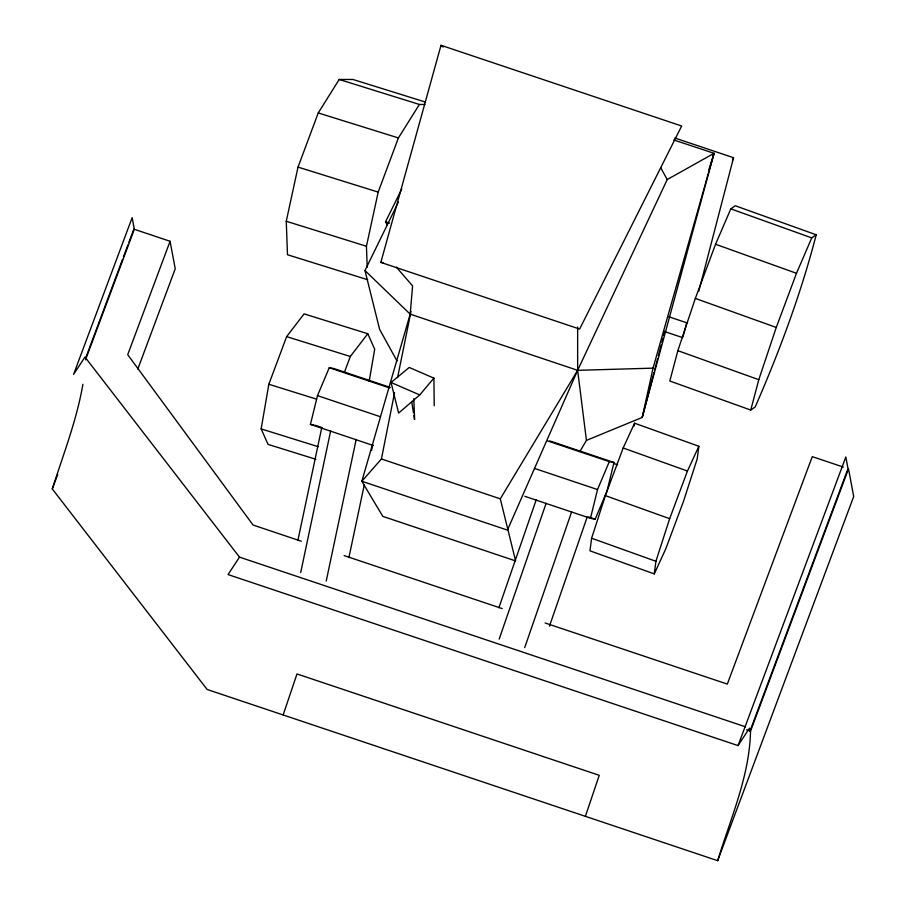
<?xml version="1.0" encoding="UTF-8"?>
<svg xmlns="http://www.w3.org/2000/svg" width="906" height="906" viewBox="0 0 906 906"><rect width="100%" height="100%" fill="white"/><g stroke="black" fill="none" stroke-linecap="round" stroke-linejoin="round"><path stroke-width="1.36" d="M717.677 860.7L853.701 496.499L848.514 468.81L750.53 731.165C749.59 776.136 730.598 818.254 717.677 860.7L207.168 689.489L52.299 488.957C63.341 454.348 76.716 420.237 82.899 384.291M579.999 451.335L586.442 440.384L577.643 370.328L577.643 326.998M591.618 538.232L589.965 550.837L654.257 573.894L665.661 549.127L683.452 501.482L697.212 458.878L698.866 446.273L634.574 423.204L623.169 447.983L605.367 495.627L591.618 538.232L655.91 561.29L654.257 573.894M634.211 426.001L634.574 423.204M315.82 459.274L268.051 444.382L261.143 428.9L268.833 384.269L286.624 336.624L304.099 313.872L367.791 333.736L374.699 349.206L369.172 381.29M673.758 139.966L714.053 153.318L667.212 179.558L577.643 370.328L500.293 498.832L515.605 560.916L382.808 516.386L361.834 481.267L381.426 458.968L394.563 392.774M397.575 377.598L411.007 311.449M297.87 540.52L321.732 427.745M300.701 572.524L330.667 430.86M326.217 581.074L356.183 439.421M348.889 557.632L364.303 484.744M371.585 450.361L372.751 444.857M367.666 279.728L287.485 254.733L286.262 221.257L298.017 167.1L318.244 112.944L339.218 79.468L352.944 79.468L425.107 101.959M367.213 267.179L366.443 246.251L378.187 192.095L398.414 137.939L419.399 104.462L424.891 104.462M708.922 169.456L714.053 153.318L653.045 368.153L642.207 417.44L586.442 440.384M373.397 445.526L310.43 424.404L317.485 395.639L329.263 367.711L333.974 368.561L390.26 387.428M590.463 518.323L597.53 489.557L609.308 461.63L614.019 462.479L606.963 491.245L595.185 519.172L590.463 518.323L524.812 496.307M698.786 291.256L733.543 157.712L674.744 137.995M654.03 372.4L642.207 417.44L714.053 153.318M654.744 369.671L657.609 358.742M658.322 356.013L661.187 345.095M661.912 342.366L662.977 338.278M663.702 335.537L664.778 331.449M683.124 336.296L686.714 322.649M677.858 350.656L669.817 381.018L750.746 410.056L755.208 406.953C779.534 351.132 800.938 293.782 816.204 234.79L735.276 205.753L730.814 208.856L715.559 244.258L695.332 298.414L677.858 350.656L758.786 379.693L750.746 410.056M380.837 262.389L441.007 45.3L681.663 126.013L579.636 329.059L380.837 262.389L383.385 262.706M283.136 714.97L296.987 673.951L599.24 775.321L585.389 816.329M655.91 561.29L669.659 518.685L687.45 471.041L698.866 446.273M758.786 379.693L776.261 327.451L796.487 273.295L811.742 237.893L816.204 234.79M498.889 607.745L536.171 499.919M499.183 639.092L546.125 503.294M524.699 647.643L571.641 511.856M549.444 626.193L587.19 517.032M85.651 358.108L122.514 259.388M123.499 256.76L127.916 244.914M128.901 242.276L133.329 230.43M85.504 359.875L134.326 229.286L132.151 217.666L73.59 374.348L84.971 357.043L239.49 557.122L745.468 726.805M52.299 488.957L57.724 474.45M133.816 229.116L170.079 241.279L127.712 354.688L253.068 525.038L301.29 541.222M137.803 369.07L175.232 268.844L170.079 241.279M344.382 372.355L350.316 356.477L367.791 333.736M738.05 745.593L845.83 457.009L848.005 468.629L750.021 730.995L749.489 728.152L738.05 745.593L228.052 574.563L239.49 557.122M653.045 368.153L577.643 370.328L507.417 530.089L361.834 481.267L410.18 314.156L412.604 285.9L396.307 267.111M732.422 160.249L733.543 157.712M397.032 360.996L379.625 329.388L364.982 270.543L398.436 202.027M387.417 225.435L385.56 221.777L401.777 189.003M419.716 394.925L433.906 378.153L409.229 367.451L391.041 382.479L398.629 413.068L419.716 394.925L391.041 382.479M310.43 424.404L313.963 425.039M339.218 79.468L419.399 104.462M318.244 112.944L398.414 137.939M298.017 167.1L378.187 192.095M286.262 221.257L366.443 246.251M286.624 336.624L350.316 356.477M268.833 384.269L316.602 399.15M261.143 428.9L318.199 446.692M385.56 221.777L389.569 223.114M668.888 316.794L687.597 323.068M664.064 331.381L682.762 337.655M577.643 370.328L410.18 314.156L364.982 270.543M843.339 467.066L812.263 456.647L727.314 684.087L545.118 622.988M549.704 440.905L614.019 462.479M329.263 367.711L389.557 387.927M547.666 440.962L609.308 461.63M613.555 463.442L617.575 464.789M317.485 395.639L380.463 416.76M534.551 468.436L597.53 489.557M315.141 425.254L321.834 427.496M588.481 516.93L595.185 519.172M381.426 458.968L500.293 498.832M344.167 555.593L502.252 608.606M746.51 729.817L750.53 731.165M730.814 208.856L811.742 237.893M715.559 244.258L796.487 273.295M695.332 298.414L776.261 327.451M623.169 447.983L687.45 471.041M605.367 495.627L669.659 518.685M441.007 45.3L443.147 47.055M660.655 167.633L667.212 179.558M411.811 402.219L413.453 412.842M413.861 415.492L414.472 419.478M413.804 398.697L414.631 419.421M433.906 378.153L434.223 405.752"/></g></svg>
